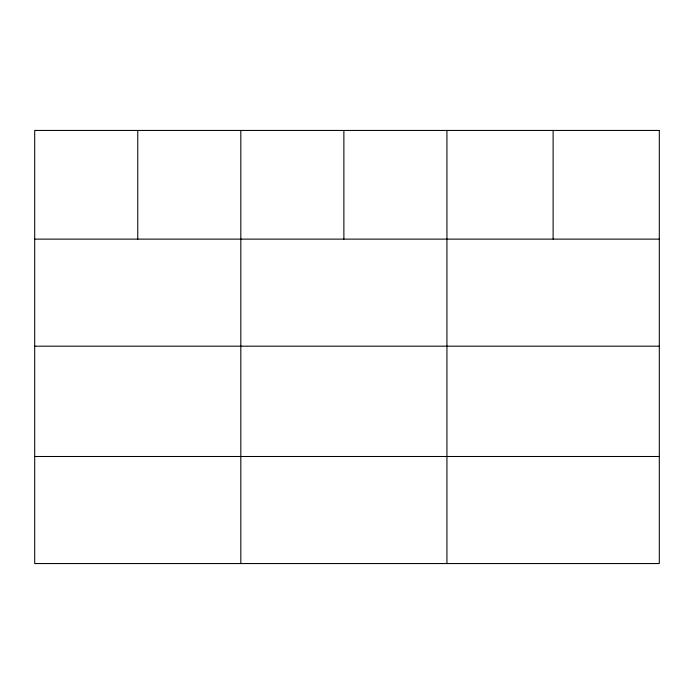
<?xml version="1.0" encoding="UTF-8"?>
<svg xmlns="http://www.w3.org/2000/svg" width="694" height="694" viewBox="0 0 694 694"><rect width="100%" height="100%" fill="white"/><g stroke="black" fill="none" stroke-linecap="round" stroke-linejoin="round"><path stroke-width="1.04" d="M34.7 239.126L659.3 239.126M34.7 346.185L659.3 346.185M34.7 456.496L659.3 456.496M553.118 130.446L553.118 239.126M446.936 130.446L446.936 563.554M343.877 130.446L343.877 239.126M240.818 130.446L240.818 563.554M137.759 130.446L137.759 239.126M659.3 130.446L34.7 130.446L34.7 563.554L659.3 563.554L659.3 130.446"/></g></svg>
